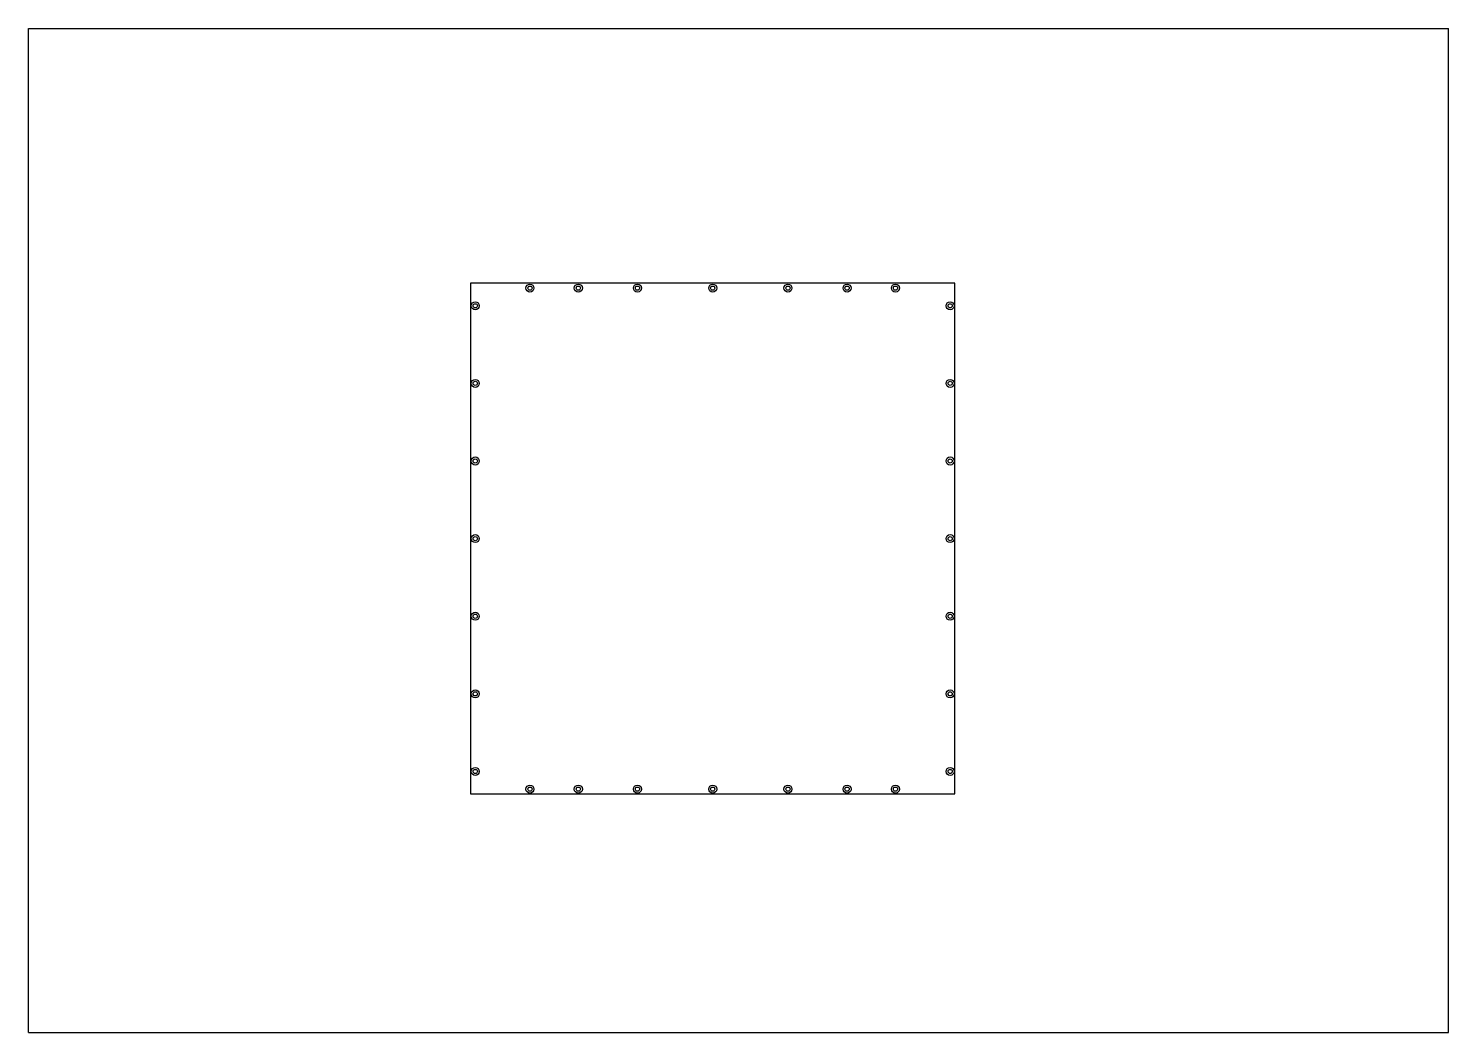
# Model space of a CAD drawing. Header units: millimetres. Extents: x 0 to 1189, y 0 to 841.
import ezdxf

# ---------------------------------------------------------------- set-up
doc = ezdxf.new("R2010")
doc.units = ezdxf.units.MM
doc.header["$LTSCALE"] = 65.395
doc.layers.get('0').update_dxf_attribs({"linetype": 'CONTINUOUS'})
doc.layers.add('AXES', color=7, linetype='CONTINUOUS')

msp = doc.modelspace()

# ---------------------------------------------------------------- linework, layer by layer
at = {"color": 7, "linetype": 'CONTINUOUS'}
for p, q in [((0, 0), (0, 841)), ((0, 841), (1189, 841)), ((1189, 0), (1189, 841)), ((370.2, 627.5), (370.2, 200)), ((775.7, 627.5), (370.2, 627.5)), ((775.7, 200), (775.7, 627.5)), ((370.2, 200), (775.7, 200)), ((0, 0), (1189, 0))]:
    msp.add_line(p, q, dxfattribs=at)
at = {"layer": 'AXES', "color": 7, "linetype": 'CONTINUOUS'}
for centre in [(419.9, 623.5), (460.4, 623.5), (509.9, 623.5), (572.9, 623.5), (635.9, 623.5), (685.4, 623.5), (725.9, 623.5), (374.1, 608.7), (771.7, 608.7), (374.1, 543.7), (771.7, 543.7), (374.1, 478.7), (771.7, 478.7), (374.1, 413.7), (771.7, 413.7), (374.1, 348.7), (771.7, 348.7), (374.1, 283.7), (771.7, 283.7), (374.1, 218.7), (771.7, 218.7), (419.9, 203.9), (460.4, 203.9), (509.9, 203.9), (572.9, 203.9), (635.9, 203.9), (685.4, 203.9), (725.9, 203.9)]:
    msp.add_circle(centre, 3.36, dxfattribs=at)
at = {"layer": 'AXES', "color": 3, "linetype": 'CONTINUOUS'}
for centre in [(419.9, 623.5), (460.4, 623.5), (509.9, 623.5), (572.9, 623.5), (635.9, 623.5), (685.4, 623.5), (725.9, 623.5), (374.1, 608.7), (771.7, 608.7), (374.1, 543.7), (771.7, 543.7), (374.1, 478.7), (771.7, 478.7), (374.1, 413.7), (771.7, 413.7), (374.1, 348.7), (771.7, 348.7), (374.1, 283.7), (771.7, 283.7), (374.1, 218.7), (771.7, 218.7), (419.9, 203.9), (460.4, 203.9), (509.9, 203.9), (572.9, 203.9), (635.9, 203.9), (685.4, 203.9), (725.9, 203.9)]:
    msp.add_circle(centre, 1.76, dxfattribs=at)

doc.saveas('drawing.dxf')
